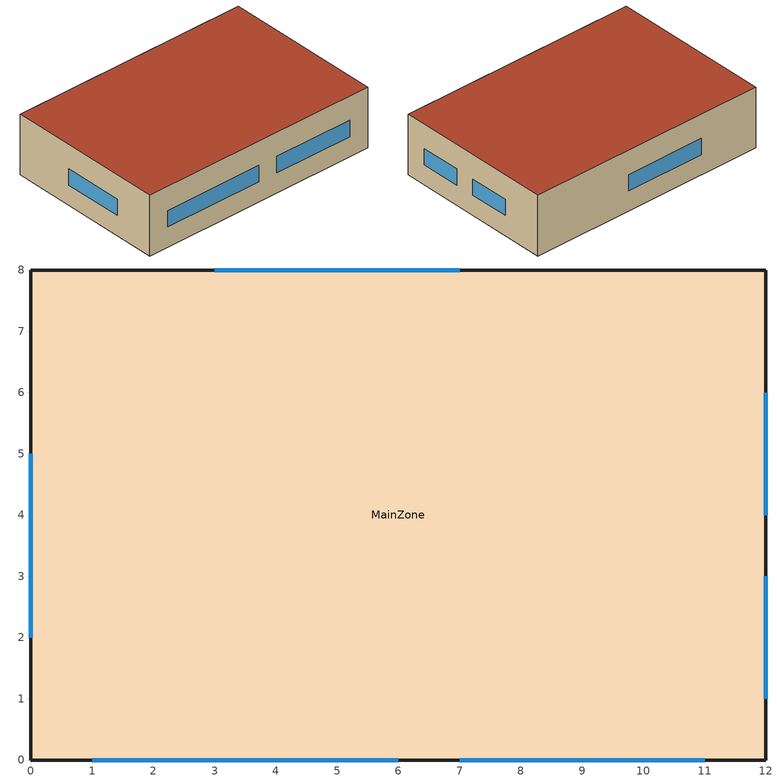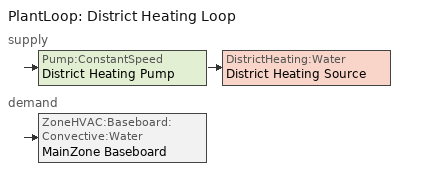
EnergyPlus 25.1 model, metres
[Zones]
MainZone
 floor ground (FloorConstruction): 0,0 12,0 12,8 0,8 z0
 wall outside (WallConstruction): 0,0 12,0 12,8 0,8 0,0 z0:3
 window (WindowConstruction): 1,0 6,0 / 7,0 11,0 / 12,1 12,3 / 12,4 12,6 / 7,8 3,8 / 0,5 0,2 z1:1.8
 roof outside (RoofConstruction): 0,0 12,0 12,8 0,8 z3
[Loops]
PlantLoop 'District Heating Loop'
 supply: Pump:ConstantSpeed 'District Heating Pump' > DistrictHeating:Water 'District Heating Source'
 demand: ZoneHVAC:Baseboard:Convective:Water 'MainZone Baseboard'
[Building]
Bungalow: North Axis {deg}=0; Loads Convergence Tolerance Value=0.04; Temperature Convergence Tolerance Value {deltaC}=0.4; Solar Distribution=FullExterior; Maximum Number of Warmup Days=25
[Material]
Name | Roughness | Thickness {m} | Conductivity {W/m-K} | Density {kg/m3} | Specific Heat {J/kg-K} | Thermal Absorptance | Solar Absorptance | Visible Absorptance | Thickness {m}        ! 200 mm mineral wool
Brick | MediumRough | 0.1 | 0.77 | 1920 | 790 | 0.9 | 0.7 | 0.7
Insulation | MediumRough | 0.1 | 0.022 | 35 | 1030 | 0.9 | 0.7 | 0.7
Concrete | MediumRough | 0.15 | 1.4 | 2300 | 1000 | 0.9 | 0.7 | 0.7
ClayTiles | Rough | 0.02 | 1.3 | 1920 | 840
Roof_MW200 | MediumRough |  | 0.04 | 12 | 840 |  |  |  | 0.2
Plasterboard | Smooth | 0.015 | 0.16 | 950 | 840
Blockwork | MediumRough | 0.1 | 0.15 | 1800 | 1000 | 0.9 | 0.7 | 0.7
[WindowMaterial:Glazing] Optical Data Type=SpectralAverage; Front Side Visible Reflectance at Normal Incidence=0.09; Back Side Visible Reflectance at Normal Incidence=0.09; Infrared Transmittance at Normal Incidence=0; Front Side Infrared Hemispherical Emissivity=0.84; Conductivity {W/m-K}=1
Name | Thickness {m} | Solar Transmittance at Normal Incidence | Front Side Solar Reflectance at Normal Incidence | Back Side Solar Reflectance at Normal Incidence | Visible Transmittance at Normal Incidence | Back Side Infrared Hemispherical Emissivity  ! low-E coating | Back Side Infrared Hemispherical Emissivity
OuterLowE | 0.004 | 0.7 | 0.11 | 0.11 | 0.82 | 0.1
InnerGlass | 0.003 | 0.84 | 0.07 | 0.07 | 0.89 |  | 0.84
[WindowMaterial:Gas]
ArgonGap: Gas Type=Argon; Thickness {m}=0.016
[Construction]
WallConstruction: Brick, Insulation, Blockwork
WindowConstruction: OuterLowE, ArgonGap, InnerGlass
FloorConstruction: Concrete, Insulation
RoofConstruction: ClayTiles, Roof_MW200, Plasterboard
[Zone]
MainZone: Multiplier=1; Floor Area {m2}=96; Part of Total Floor Area=Yes
[ZoneControl:Thermostat]
MainZone Thermostat: Zone or ZoneList=MainZone; Control Type Schedule=Always On Discrete; Control 1=MainZone Heating Setpoint
[ThermostatSetpoint:SingleHeating]
MainZone Heating Setpoint: Setpoint Temperature Schedule=HeatingSchedule
[PlantEquipmentOperationSchemes]
District Heating Loop Operation: Control Scheme 1=District Heating Loop Control; Control Scheme 1 Schedule=Always On Discrete
[PlantEquipmentOperation:HeatingLoad]
District Heating Loop Control: Load Range 1 Lower Limit {W}=100; Load Range 1 Upper Limit {W}=1000000; Range 1 Equipment List=District Heating Equipment List
[PlantEquipmentList]
District Heating Equipment List: District Heating Source
[PlantLoop]
District Heating Loop: Fluid Type=Water; Plant Equipment Operation Scheme=District Heating Loop Operation; Maximum Loop Temperature {C}=85; Minimum Loop Temperature {C}=60; Maximum Loop Flow Rate {m3/s}=0.002; Minimum Loop Flow Rate {m3/s}=0; Plant Loop Volume {m3}=0.1; Load Distribution Scheme=Optimal
[Pump:ConstantSpeed]
District Heating Pump: Design Flow Rate=0.002; Design Pump Head=30000; Design Power Consumption=120; Motor Efficiency=0.9; Fraction of Motor Inefficiencies to Fluid Stream=0; Pump Control Type=Intermittent
[DistrictHeating:Water]
District Heating Source: Nominal Capacity {W}=100000
[SetpointManager:Scheduled] Control Variable=Temperature; Schedule=DistrictHeatingSetpointSched
Name | Setpoint Node or NodeList
District Heating Setpoint Manager | District Heating Supply Outlet Node
District Heating Inlet Setpoint Manager | District Heating Supply Inlet Node
[ZoneHVAC:Baseboard:Convective:Water]
MainZone Baseboard: Availability Schedule=Always On Discrete; Heating Design Capacity Method=CapacityPerFloorArea; Heating Design Capacity Per Floor Area {W/m2} - Final calibration for perfect peak load=51; U-Factor Times Area Value {W/K} - Scaled proportionally (51/80 * 400)=255; Maximum Water Flow Rate {m3/s} - Scaled proportionally for 51 W/m²=0.0001; Convergence Tolerance=0.002
[Zone equipment]
MainZone: MainZone Baseboard
[People]
MainZone People: MainZone, OccupancySchedule, People, 2, , , 0.3, , ActivitySchedule
[Lights]
MainZone Lights: MainZone, OccupancySchedule, LightingLevel, 600
[ElectricEquipment]
MainZone Equipment: MainZone, OccupancySchedule, EquipmentLevel, 500
[ZoneInfiltration:DesignFlowRate]
MainZone Infiltration: MainZone, Always On Continuous, AirChanges/Hour, , , , 0.35, 1, 0, 0, 0
[Schedule:Constant]
Always On Discrete; Always On Continuous: 1
DistrictHeatingSetpointSched: 55
ActivitySchedule: AnyNumber, 120
[Schedule:Day:Interval]
HeatingDay: No, 07:00, 15, 23:00, 17, 24:00, 15
OccupancyDay: No, 06:00, 0.2, 08:00, 0.6, 17:00, 0.2, 22:00, 1, 24:00, 0.3
[Schedule:Week:Daily]
HeatingWeek: HeatingDay, HeatingDay, HeatingDay, HeatingDay, HeatingDay, HeatingDay, HeatingDay, HeatingDay, HeatingDay, HeatingDay, HeatingDay, HeatingDay
OccupancyWeek: OccupancyDay, OccupancyDay, OccupancyDay, OccupancyDay, OccupancyDay, OccupancyDay, OccupancyDay, OccupancyDay, OccupancyDay, OccupancyDay, OccupancyDay, OccupancyDay
[Schedule:Year]
HeatingSchedule: HeatingWeek, 1, 1, 12, 31
OccupancySchedule: OccupancyWeek, 1, 1, 12, 31
